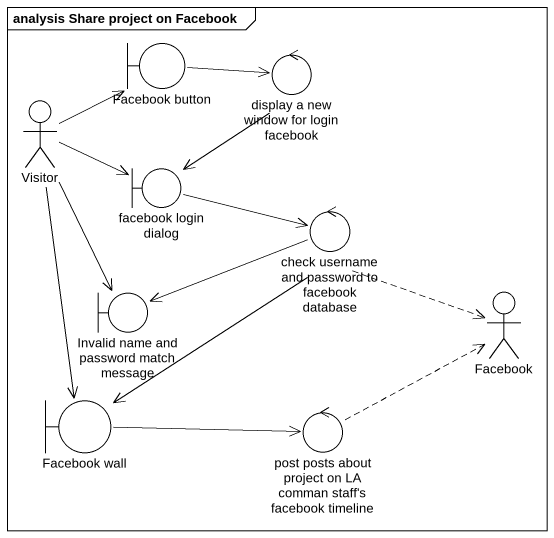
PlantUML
@startuml
mainframe analysis Share project on Facebook
boundary "Facebook button" as Facebook_button
control "display a new window for login facebook" as display_a_new_window_for
actor Visitor
boundary "facebook login dialog" as facebook_login_dialog
control "check username and password to facebook database" as check_username_and_password
boundary "Invalid name and password match message" as Invalid_name_and_password
actor Facebook
boundary "Facebook wall" as Facebook_wall
control "post posts about project on LA comman staff's facebook timeline" as post_posts_about_project_on
Facebook_button -right-> display_a_new_window_for
display_a_new_window_for --> facebook_login_dialog
Visitor -up-> Facebook_button
Visitor -right-> facebook_login_dialog
Visitor --> Invalid_name_and_password
Visitor --> Facebook_wall
facebook_login_dialog -right-> check_username_and_password
check_username_and_password -left-> Invalid_name_and_password
check_username_and_password .right.> Facebook
check_username_and_password --> Facebook_wall
Facebook_wall -right-> post_posts_about_project_on
post_posts_about_project_on .up.> Facebook
@enduml
